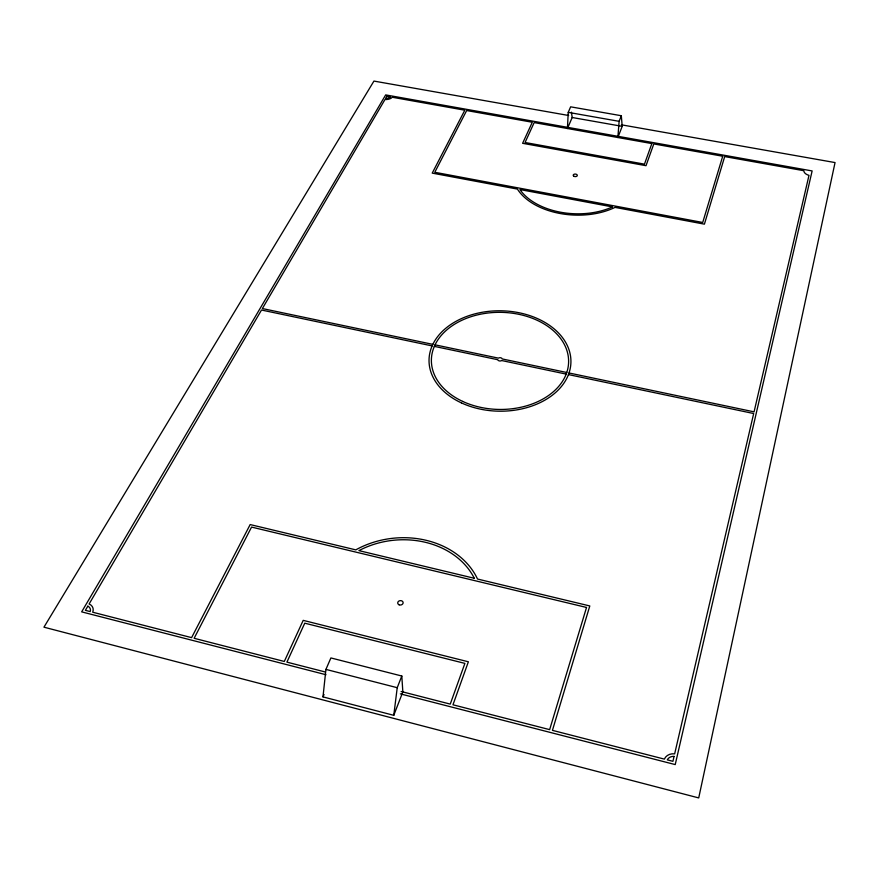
<?xml version="1.0" encoding="UTF-8"?>
<svg xmlns="http://www.w3.org/2000/svg" width="879" height="879" viewBox="0 0 879 879"><rect width="100%" height="100%" fill="white"/><g stroke="black" fill="none" stroke-linecap="round" stroke-linejoin="round"><path stroke-width="1.32" d="M621.321 115.731L619.124 121.324L617.86 137.52L622.2 126.345L621.321 115.731L570.636 106.831L568.23 112.358L567.438 128.521L572.185 117.5L571.405 112.16M322.989 696.893L325.922 669.402L330.9 657.942L401.802 676.017L402.846 691.916L393.77 715.319L322.989 696.893L324.021 694.476M393.77 715.319L397.231 687.697L401.802 676.017M568.23 112.358L619.124 121.324M568.658 115.49L373.938 81.077L43.95 627.177L698.717 797.923L835.05 162.571L621.398 124.807M572.185 117.5L622.2 126.345M432.842 344.37L262.381 308.551L384.991 99.503A6.746 3.923 -2.1 0 0 392.265 97.261L464.804 110.205L432.215 173.119L517.434 189.095A62.332 38.643 2.7 0 0 615.014 207.389L704.409 224.156L724.692 156.583L803.802 170.702A7.219 4.318 8.5 0 0 808.988 175.36L754.072 411.855L569.032 372.982M435.039 344.832L498.404 358.138A2.329 1.648 0.7 0 1 502.272 358.951L566.757 372.498M432.138 345.919L261.513 310.034L89.109 603.994A9.977 7.515 -20.4 0 1 92.713 612.223L191.6 637.638L250.163 524.565L355.797 549.869A82.692 67.562 -5.7 0 1 477.528 579.041L589.798 605.95L552.441 730.361L664.37 759.115A10.46 9.076 18.7 0 1 674.654 753.863L753.677 413.537L568.449 374.586M434.336 346.381L497.756 359.709A2.329 1.648 0.7 0 0 499.36 360.906A2.329 1.648 0.7 0 0 501.623 360.533L566.175 374.102M325.922 669.402L397.231 687.697M325.417 672.017L286.906 662.129L304.76 623.178L464.892 663.392L450.246 704.101L401.11 691.476M325.988 674.731L81.659 611.861L385.683 94.899L812.13 170.933L675.226 764.587L400.352 693.861M674.061 756.401L672.929 761.313L667.304 759.874A7.471 6.483 18.7 0 1 674.061 756.401M586.524 607.455L549.65 729.636L452.971 704.793L468.375 661.788L303.2 620.365L284.302 661.458L194.138 638.286L251.559 527.081L586.524 607.455M722.714 156.231L702.717 222.464L434.786 172.273L466.661 110.545L532.289 122.247L522.609 143.31L646.01 165.691L653.8 143.936L722.714 156.231M651.844 143.585L644.461 164.142L525.06 142.497L534.179 122.588L651.844 143.585M87.845 606.169L85.384 610.345L90.207 611.586A7.131 5.362 -20.4 0 0 87.845 606.169M386.87 96.305L385.639 98.404A4.813 2.802 -2.1 0 0 390.419 96.932L386.87 96.305M612.421 206.906L519.961 189.567A60.288 37.379 2.7 0 0 612.421 206.906M474.286 578.272L358.929 550.628A79.978 65.343 -5.7 0 1 474.286 578.272M399.154 604.818A2.714 2.208 -5.7 0 0 403.131 602.664A2.714 2.208 -5.7 0 0 399.011 600.983A2.714 2.208 -5.7 0 0 399.154 604.818M461.486 402.934A70.946 50.202 0.7 0 0 570.845 363.939A70.946 50.202 0.7 0 0 467.639 316.11A70.946 50.202 0.7 0 0 461.486 402.934M462.717 401.428A68.617 48.554 0.7 0 0 568.526 363.763A68.617 48.554 0.7 0 0 468.738 317.473A68.617 48.554 0.7 0 0 462.717 401.428M574.185 176.382A2.044 1.264 2.7 0 0 577.305 175.426A2.044 1.264 2.7 0 0 574.295 174.185A2.044 1.264 2.7 0 0 574.185 176.382"/></g></svg>
